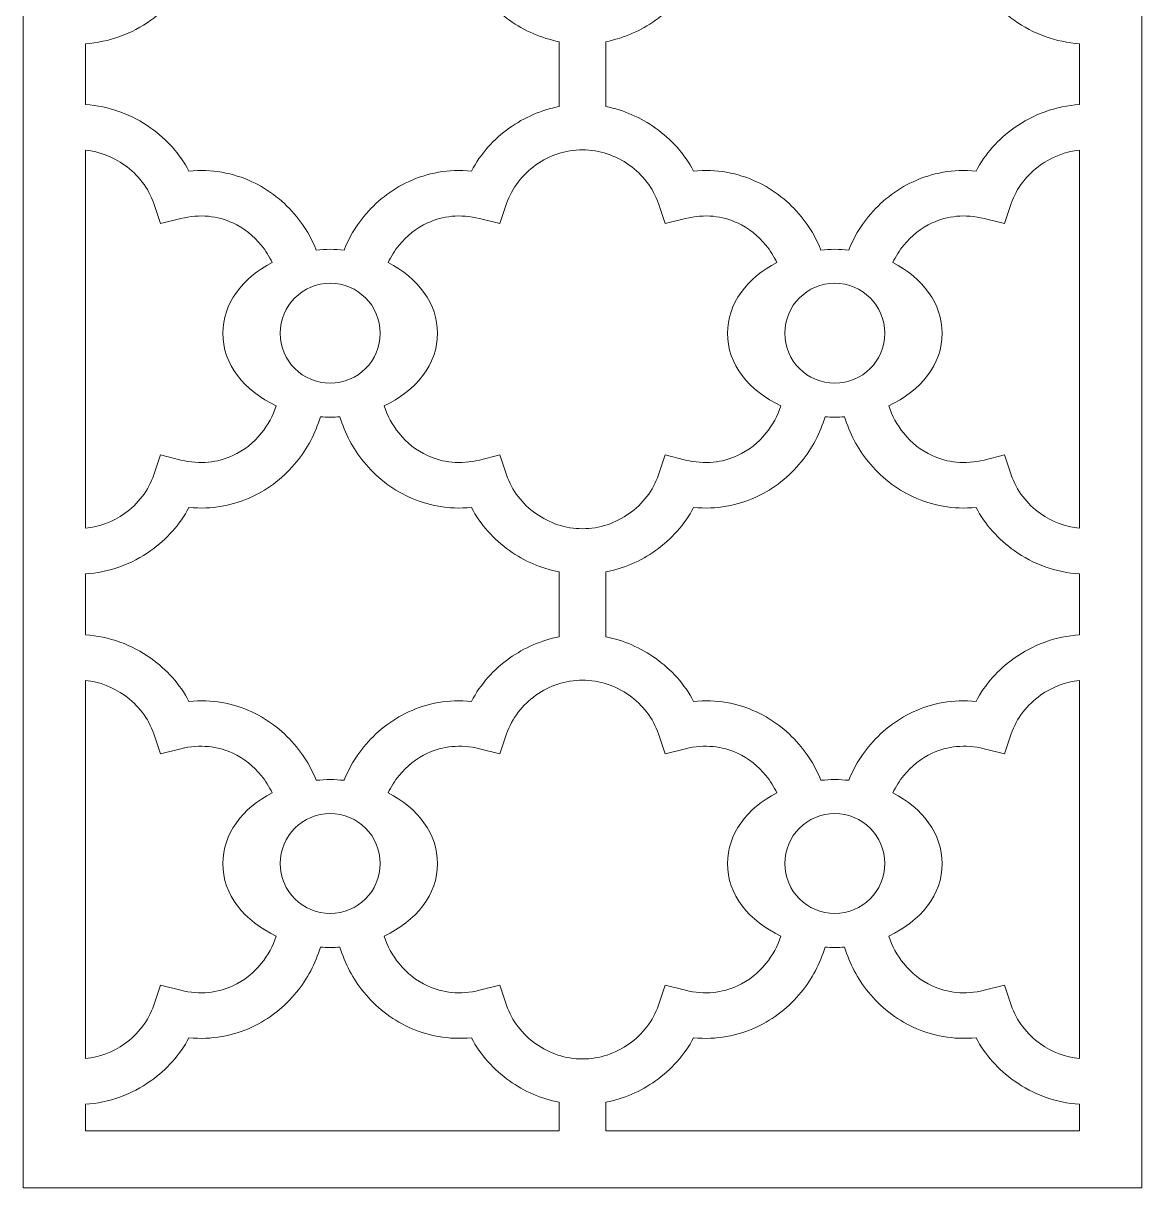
# Model space of a CAD drawing. Header units: centimetres. Extents: x 11.3 to 19, y -8.5 to 8.6.
# Drawn here: x 11.3 to 18.98, y -8.46 to -0.47 of the extents above; entities that cross this region are included whole.
import ezdxf

# ---------------------------------------------------------------- set-up
doc = ezdxf.new("R2010")
doc.units = ezdxf.units.CM
doc.header["$MEASUREMENT"] = 0
doc.layers.add('layer 1', color=7, linetype='Continuous')

msp = doc.modelspace()

# ---------------------------------------------------------------- linework, layer by layer
at = {"layer": 'layer 1', "lineweight": 9}
for points, knots in [([(18.98197, 1.42322), (18.98197, 1.42322), (18.98197, -8.45973), (18.98197, -8.45973), (18.98197, -8.45973), (18.98197, -8.45973), (11.30408, -8.45973), (11.30408, -8.45973), (11.30408, -8.45973), (11.30408, -8.45973), (11.30408, 1.42322), (11.30408, 1.42322), (11.30408, 1.42322), (11.30408, 1.42322), (11.30408, 1.42376), (11.30408, 1.42376), (11.30408, 1.42376), (11.30408, 1.42376), (11.30408, 8.60077), (11.30408, 8.60077), (11.30408, 8.60077), (11.30408, 8.60077), (18.98197, 8.60077), (18.98197, 8.60077), (18.98197, 8.60077), (18.98197, 8.60077), (18.98197, 1.42335), (18.98197, 1.42335), (18.98197, 1.42335), (18.98197, 1.42335), (18.98197, 1.42322), (18.98197, 1.42322)], [0, 0, 0, 0, 0.1111111, 0.1111111, 0.1111111, 0.1111111, 0.2222222, 0.2222222, 0.2222222, 0.2222222, 0.3333333, 0.3333333, 0.3333333, 0.3333333, 0.4444444, 0.4444444, 0.4444444, 0.4444444, 0.5555556, 0.5555556, 0.5555556, 0.5555556, 0.6666667, 0.6666667, 0.6666667, 0.6666667, 0.7777778, 0.7777778, 0.7777778, 0.7777778, 1, 1, 1, 1]), ([(11.73064, -1.02528), (11.73064, -1.02528), (11.73064, -0.6075), (11.73064, -0.6075), (11.73064, -0.6075), (11.89332, -0.59769), (12.04928, -0.53967), (12.1799, -0.44666), (12.1799, -0.44666), (12.28776, -0.36985), (12.37851, -0.26874), (12.44162, -0.15083), (12.44162, -0.15083), (12.59785, -0.16605), (12.74442, -0.13783), (12.87341, -0.07804), (12.87341, -0.07804), (12.99357, -0.02235), (13.09791, 0.06078), (13.18004, 0.16169), (13.18004, 0.16169), (13.25426, 0.25287), (13.3104, 0.35847), (13.34374, 0.47127), (13.34374, 0.47127), (13.36585, 0.4697), (13.38822, 0.46885), (13.41084, 0.46885), (13.41084, 0.46885), (13.43345, 0.46885), (13.45581, 0.4697), (13.47791, 0.47127), (13.47791, 0.47127), (13.51125, 0.35847), (13.5674, 0.25287), (13.64162, 0.16169), (13.64162, 0.16169), (13.72375, 0.06078), (13.82808, -0.02235), (13.94824, -0.07804), (13.94824, -0.07804), (14.07723, -0.13782), (14.22381, -0.16604), (14.38003, -0.15082), (14.38003, -0.15082), (14.44315, -0.26874), (14.53388, -0.36985), (14.64176, -0.44666), (14.64176, -0.44666), (14.74316, -0.51887), (14.85985, -0.56999), (14.98308, -0.59384), (14.98308, -0.59384), (14.98308, -0.59384), (14.98308, -1.03884), (14.98308, -1.03884), (14.98308, -1.03884), (14.85999, -1.0627), (14.7434, -1.11377), (14.64204, -1.1859), (14.64204, -1.1859), (14.5341, -1.26271), (14.44328, -1.36385), (14.38009, -1.48183), (14.38009, -1.48183), (14.22383, -1.4666), (14.07725, -1.49481), (13.94824, -1.5546), (13.94824, -1.5546), (13.82808, -1.61029), (13.72375, -1.69342), (13.64162, -1.79433), (13.64162, -1.79433), (13.58529, -1.86355), (13.53936, -1.94106), (13.50591, -2.02372), (13.50591, -2.02372), (13.47477, -2.02056), (13.44305, -2.01891), (13.41084, -2.01891), (13.41084, -2.01891), (13.37861, -2.01891), (13.34688, -2.02056), (13.31573, -2.02372), (13.31573, -2.02372), (13.28229, -1.94106), (13.23637, -1.86355), (13.18004, -1.79433), (13.18004, -1.79433), (13.0979, -1.69342), (12.99357, -1.61029), (12.87341, -1.5546), (12.87341, -1.5546), (12.74442, -1.49482), (12.59784, -1.4666), (12.44161, -1.48182), (12.44161, -1.48182), (12.3785, -1.36387), (12.28792, -1.26301), (12.18021, -1.18636), (12.18021, -1.18636), (12.04964, -1.09345), (11.89363, -1.03553), (11.73064, -1.02528)], [0, 0, 0, 0, 0.037037, 0.037037, 0.037037, 0.037037, 0.0740741, 0.0740741, 0.0740741, 0.0740741, 0.1111111, 0.1111111, 0.1111111, 0.1111111, 0.1481481, 0.1481481, 0.1481481, 0.1481481, 0.1851852, 0.1851852, 0.1851852, 0.1851852, 0.2222222, 0.2222222, 0.2222222, 0.2222222, 0.2592593, 0.2592593, 0.2592593, 0.2592593, 0.2962963, 0.2962963, 0.2962963, 0.2962963, 0.3333333, 0.3333333, 0.3333333, 0.3333333, 0.3703704, 0.3703704, 0.3703704, 0.3703704, 0.4074074, 0.4074074, 0.4074074, 0.4074074, 0.4444444, 0.4444444, 0.4444444, 0.4444444, 0.4814815, 0.4814815, 0.4814815, 0.4814815, 0.5185185, 0.5185185, 0.5185185, 0.5185185, 0.5555556, 0.5555556, 0.5555556, 0.5555556, 0.5925926, 0.5925926, 0.5925926, 0.5925926, 0.6296296, 0.6296296, 0.6296296, 0.6296296, 0.6666667, 0.6666667, 0.6666667, 0.6666667, 0.7037037, 0.7037037, 0.7037037, 0.7037037, 0.7407407, 0.7407407, 0.7407407, 0.7407407, 0.7777778, 0.7777778, 0.7777778, 0.7777778, 0.8148148, 0.8148148, 0.8148148, 0.8148148, 0.8518519, 0.8518519, 0.8518519, 0.8518519, 0.8888889, 0.8888889, 0.8888889, 0.8888889, 0.9259259, 0.9259259, 0.9259259, 0.9259259, 1, 1, 1, 1]), ([(18.55542, -0.60751), (18.55542, -0.60751), (18.55542, -1.02514), (18.55542, -1.02514), (18.55542, -1.02514), (18.39292, -1.03497), (18.23706, -1.09296), (18.10645, -1.1859), (18.10645, -1.1859), (17.99851, -1.26271), (17.90769, -1.36385), (17.8445, -1.48183), (17.8445, -1.48183), (17.68825, -1.4666), (17.54165, -1.49481), (17.41265, -1.5546), (17.41265, -1.5546), (17.29249, -1.61029), (17.18816, -1.69342), (17.10603, -1.79433), (17.10603, -1.79433), (17.04969, -1.86354), (17.00376, -1.94105), (16.97033, -2.02371), (16.97033, -2.02371), (16.93919, -2.02056), (16.90745, -2.01891), (16.87525, -2.01891), (16.87525, -2.01891), (16.84304, -2.01891), (16.8113, -2.02056), (16.78015, -2.02372), (16.78015, -2.02372), (16.74671, -1.94106), (16.70079, -1.86355), (16.64445, -1.79433), (16.64445, -1.79433), (16.56232, -1.69342), (16.45799, -1.61029), (16.33783, -1.5546), (16.33783, -1.5546), (16.20884, -1.49482), (16.06227, -1.4666), (15.90603, -1.48182), (15.90603, -1.48182), (15.84292, -1.36387), (15.75233, -1.26301), (15.64462, -1.18636), (15.64462, -1.18636), (15.54321, -1.1142), (15.42645, -1.06315), (15.30299, -1.03914), (15.30299, -1.03914), (15.30299, -1.03914), (15.30299, -0.59384), (15.30299, -0.59384), (15.30299, -0.59384), (15.42624, -0.56999), (15.54291, -0.51887), (15.64431, -0.44666), (15.64431, -0.44666), (15.75219, -0.36985), (15.84292, -0.26874), (15.90604, -0.15083), (15.90604, -0.15083), (16.06227, -0.16605), (16.20885, -0.13783), (16.33783, -0.07804), (16.33783, -0.07804), (16.45799, -0.02235), (16.56232, 0.06078), (16.64445, 0.16169), (16.64445, 0.16169), (16.71868, 0.25287), (16.77481, 0.35847), (16.80815, 0.47127), (16.80815, 0.47127), (16.83026, 0.4697), (16.85263, 0.46885), (16.87525, 0.46885), (16.87525, 0.46885), (16.89785, 0.46885), (16.92021, 0.4697), (16.94232, 0.47127), (16.94232, 0.47127), (16.97566, 0.35847), (17.03181, 0.25287), (17.10604, 0.16169), (17.10604, 0.16169), (17.18816, 0.06078), (17.29249, -0.02235), (17.41265, -0.07804), (17.41265, -0.07804), (17.54165, -0.13782), (17.68822, -0.16604), (17.84445, -0.15082), (17.84445, -0.15082), (17.90757, -0.26874), (17.99829, -0.36985), (18.10617, -0.44666), (18.10617, -0.44666), (18.23679, -0.53967), (18.39276, -0.59769), (18.55542, -0.60751)], [0, 0, 0, 0, 0.037037, 0.037037, 0.037037, 0.037037, 0.0740741, 0.0740741, 0.0740741, 0.0740741, 0.1111111, 0.1111111, 0.1111111, 0.1111111, 0.1481481, 0.1481481, 0.1481481, 0.1481481, 0.1851852, 0.1851852, 0.1851852, 0.1851852, 0.2222222, 0.2222222, 0.2222222, 0.2222222, 0.2592593, 0.2592593, 0.2592593, 0.2592593, 0.2962963, 0.2962963, 0.2962963, 0.2962963, 0.3333333, 0.3333333, 0.3333333, 0.3333333, 0.3703704, 0.3703704, 0.3703704, 0.3703704, 0.4074074, 0.4074074, 0.4074074, 0.4074074, 0.4444444, 0.4444444, 0.4444444, 0.4444444, 0.4814815, 0.4814815, 0.4814815, 0.4814815, 0.5185185, 0.5185185, 0.5185185, 0.5185185, 0.5555556, 0.5555556, 0.5555556, 0.5555556, 0.5925926, 0.5925926, 0.5925926, 0.5925926, 0.6296296, 0.6296296, 0.6296296, 0.6296296, 0.6666667, 0.6666667, 0.6666667, 0.6666667, 0.7037037, 0.7037037, 0.7037037, 0.7037037, 0.7407407, 0.7407407, 0.7407407, 0.7407407, 0.7777778, 0.7777778, 0.7777778, 0.7777778, 0.8148148, 0.8148148, 0.8148148, 0.8148148, 0.8518519, 0.8518519, 0.8518519, 0.8518519, 0.8888889, 0.8888889, 0.8888889, 0.8888889, 0.9259259, 0.9259259, 0.9259259, 0.9259259, 1, 1, 1, 1]), ([(11.73064, -3.9339), (11.73064, -3.9339), (11.73064, -1.33867), (11.73064, -1.33867), (11.73064, -1.33867), (11.82796, -1.34826), (11.92078, -1.38436), (11.99931, -1.44023), (11.99931, -1.44023), (12.0914, -1.50576), (12.16352, -1.59781), (12.19984, -1.70546), (12.19984, -1.70546), (12.19984, -1.70546), (12.24599, -1.84221), (12.24599, -1.84221), (12.24599, -1.84221), (12.24599, -1.84221), (12.38565, -1.80737), (12.38565, -1.80737), (12.38565, -1.80737), (12.51702, -1.77459), (12.63935, -1.78991), (12.74262, -1.83777), (12.74262, -1.83777), (12.81892, -1.87312), (12.88541, -1.92621), (12.938, -1.99083), (12.938, -1.99083), (12.96771, -2.02733), (12.99297, -2.06755), (13.01306, -2.1104), (13.01306, -2.1104), (12.8092, -2.21306), (12.67372, -2.39205), (12.67372, -2.59494), (12.67372, -2.59494), (12.67372, -2.80671), (12.82137, -2.99243), (13.0403, -3.0925), (13.0403, -3.0925), (13.01828, -3.16158), (12.98331, -3.22593), (12.938, -3.28159), (12.938, -3.28159), (12.88541, -3.34621), (12.81892, -3.3993), (12.74262, -3.43466), (12.74262, -3.43466), (12.63935, -3.48252), (12.51702, -3.49784), (12.38565, -3.46505), (12.38565, -3.46505), (12.38565, -3.46505), (12.24594, -3.4302), (12.24594, -3.4302), (12.24594, -3.4302), (12.24594, -3.4302), (12.19984, -3.56697), (12.19984, -3.56697), (12.19984, -3.56697), (12.1636, -3.6745), (12.0913, -3.76684), (11.99899, -3.83257), (11.99899, -3.83257), (11.92052, -3.88846), (11.82777, -3.92455), (11.73064, -3.9339)], [0, 0, 0, 0, 0.0555556, 0.0555556, 0.0555556, 0.0555556, 0.1111111, 0.1111111, 0.1111111, 0.1111111, 0.1666667, 0.1666667, 0.1666667, 0.1666667, 0.2222222, 0.2222222, 0.2222222, 0.2222222, 0.2777778, 0.2777778, 0.2777778, 0.2777778, 0.3333333, 0.3333333, 0.3333333, 0.3333333, 0.3888889, 0.3888889, 0.3888889, 0.3888889, 0.4444444, 0.4444444, 0.4444444, 0.4444444, 0.5, 0.5, 0.5, 0.5, 0.5555556, 0.5555556, 0.5555556, 0.5555556, 0.6111111, 0.6111111, 0.6111111, 0.6111111, 0.6666667, 0.6666667, 0.6666667, 0.6666667, 0.7222222, 0.7222222, 0.7222222, 0.7222222, 0.7777778, 0.7777778, 0.7777778, 0.7777778, 0.8333333, 0.8333333, 0.8333333, 0.8333333, 0.8888889, 0.8888889, 0.8888889, 0.8888889, 1, 1, 1, 1]), ([(16.50472, -3.0925), (16.28578, -2.99243), (16.13813, -2.80671), (16.13813, -2.59494), (16.13813, -2.59494), (16.13813, -2.39205), (16.27361, -2.21306), (16.47747, -2.1104), (16.47747, -2.1104), (16.45739, -2.06755), (16.43213, -2.02733), (16.40243, -1.99083), (16.40243, -1.99083), (16.34983, -1.92621), (16.28334, -1.87312), (16.20704, -1.83777), (16.20704, -1.83777), (16.10378, -1.78991), (15.98144, -1.77459), (15.85005, -1.80737), (15.85005, -1.80737), (15.85005, -1.80737), (15.71041, -1.84221), (15.71041, -1.84221), (15.71041, -1.84221), (15.71041, -1.84221), (15.66426, -1.70546), (15.66426, -1.70546), (15.66426, -1.70546), (15.62794, -1.59781), (15.55581, -1.50576), (15.46372, -1.44023), (15.46372, -1.44023), (15.37131, -1.37448), (15.25909, -1.3361), (15.14303, -1.3361), (15.14303, -1.3361), (15.02733, -1.33571), (14.91527, -1.37408), (14.82295, -1.43977), (14.82295, -1.43977), (14.73052, -1.50554), (14.6581, -1.59792), (14.62182, -1.70546), (14.62182, -1.70546), (14.62182, -1.70546), (14.57566, -1.84221), (14.57566, -1.84221), (14.57566, -1.84221), (14.57566, -1.84221), (14.43601, -1.80737), (14.43601, -1.80737), (14.43601, -1.80737), (14.30464, -1.77459), (14.18229, -1.7899), (14.07903, -1.83777), (14.07903, -1.83777), (14.00274, -1.87312), (13.93625, -1.92621), (13.88365, -1.99083), (13.88365, -1.99083), (13.85394, -2.02733), (13.82868, -2.06755), (13.8086, -2.11039), (13.8086, -2.11039), (14.01245, -2.21305), (14.14795, -2.39204), (14.14795, -2.59494), (14.14795, -2.59494), (14.14795, -2.80671), (14.00029, -2.99245), (13.78136, -3.0925), (13.78136, -3.0925), (13.80338, -3.16158), (13.83835, -3.22593), (13.88365, -3.28159), (13.88365, -3.28159), (13.93625, -3.34621), (14.00274, -3.3993), (14.07903, -3.43466), (14.07903, -3.43466), (14.18229, -3.48252), (14.30464, -3.49784), (14.43601, -3.46505), (14.43601, -3.46505), (14.43601, -3.46505), (14.57572, -3.4302), (14.57572, -3.4302), (14.57572, -3.4302), (14.57572, -3.4302), (14.62182, -3.56697), (14.62182, -3.56697), (14.62182, -3.56697), (14.65806, -3.6745), (14.73036, -3.76684), (14.82266, -3.83257), (14.82266, -3.83257), (14.91492, -3.89827), (15.02692, -3.93666), (15.14256, -3.93632), (15.14256, -3.93632), (15.14256, -3.93632), (15.14352, -3.93632), (15.14352, -3.93632), (15.14352, -3.93632), (15.25915, -3.93666), (15.37115, -3.89827), (15.46341, -3.83257), (15.46341, -3.83257), (15.55572, -3.76684), (15.62802, -3.6745), (15.66426, -3.56697), (15.66426, -3.56697), (15.66426, -3.56697), (15.71036, -3.4302), (15.71036, -3.4302), (15.71036, -3.4302), (15.71036, -3.4302), (15.85005, -3.46505), (15.85005, -3.46505), (15.85005, -3.46505), (15.98144, -3.49784), (16.10378, -3.48252), (16.20704, -3.43466), (16.20704, -3.43466), (16.28334, -3.3993), (16.34983, -3.34621), (16.40243, -3.28159), (16.40243, -3.28159), (16.44773, -3.22593), (16.48269, -3.16158), (16.50472, -3.0925)], [0, 0, 0, 0, 0.0294118, 0.0294118, 0.0294118, 0.0294118, 0.0588235, 0.0588235, 0.0588235, 0.0588235, 0.0882353, 0.0882353, 0.0882353, 0.0882353, 0.1176471, 0.1176471, 0.1176471, 0.1176471, 0.1470588, 0.1470588, 0.1470588, 0.1470588, 0.1764706, 0.1764706, 0.1764706, 0.1764706, 0.2058824, 0.2058824, 0.2058824, 0.2058824, 0.2352941, 0.2352941, 0.2352941, 0.2352941, 0.2647059, 0.2647059, 0.2647059, 0.2647059, 0.2941176, 0.2941176, 0.2941176, 0.2941176, 0.3235294, 0.3235294, 0.3235294, 0.3235294, 0.3529412, 0.3529412, 0.3529412, 0.3529412, 0.3823529, 0.3823529, 0.3823529, 0.3823529, 0.4117647, 0.4117647, 0.4117647, 0.4117647, 0.4411765, 0.4411765, 0.4411765, 0.4411765, 0.4705882, 0.4705882, 0.4705882, 0.4705882, 0.5, 0.5, 0.5, 0.5, 0.5294118, 0.5294118, 0.5294118, 0.5294118, 0.5588235, 0.5588235, 0.5588235, 0.5588235, 0.5882353, 0.5882353, 0.5882353, 0.5882353, 0.6176471, 0.6176471, 0.6176471, 0.6176471, 0.6470588, 0.6470588, 0.6470588, 0.6470588, 0.6764706, 0.6764706, 0.6764706, 0.6764706, 0.7058824, 0.7058824, 0.7058824, 0.7058824, 0.7352941, 0.7352941, 0.7352941, 0.7352941, 0.7647059, 0.7647059, 0.7647059, 0.7647059, 0.7941176, 0.7941176, 0.7941176, 0.7941176, 0.8235294, 0.8235294, 0.8235294, 0.8235294, 0.8529412, 0.8529412, 0.8529412, 0.8529412, 0.8823529, 0.8823529, 0.8823529, 0.8823529, 0.9117647, 0.9117647, 0.9117647, 0.9117647, 0.9411765, 0.9411765, 0.9411765, 0.9411765, 1, 1, 1, 1]), ([(18.55542, -1.33853), (18.55542, -1.33853), (18.55542, -3.9339), (18.55542, -3.9339), (18.55542, -3.9339), (18.4583, -3.92456), (18.36555, -3.88846), (18.28707, -3.83257), (18.28707, -3.83257), (18.19477, -3.76684), (18.12246, -3.6745), (18.08622, -3.56697), (18.08622, -3.56697), (18.08622, -3.56697), (18.04013, -3.4302), (18.04013, -3.4302), (18.04013, -3.4302), (18.04013, -3.4302), (17.90043, -3.46505), (17.90043, -3.46505), (17.90043, -3.46505), (17.76905, -3.49784), (17.64671, -3.48252), (17.54344, -3.43466), (17.54344, -3.43466), (17.46714, -3.3993), (17.40065, -3.34621), (17.34806, -3.28159), (17.34806, -3.28159), (17.30275, -3.22593), (17.26779, -3.16158), (17.24576, -3.0925), (17.24576, -3.0925), (17.46471, -2.99245), (17.61236, -2.80672), (17.61236, -2.59494), (17.61236, -2.59494), (17.61236, -2.39204), (17.47687, -2.21305), (17.27301, -2.11039), (17.27301, -2.11039), (17.29308, -2.06755), (17.31835, -2.02733), (17.34806, -1.99083), (17.34806, -1.99083), (17.40065, -1.92621), (17.46714, -1.87312), (17.54344, -1.83777), (17.54344, -1.83777), (17.64671, -1.7899), (17.76904, -1.77459), (17.90043, -1.80737), (17.90043, -1.80737), (17.90043, -1.80737), (18.04007, -1.84221), (18.04007, -1.84221), (18.04007, -1.84221), (18.04007, -1.84221), (18.08622, -1.70546), (18.08622, -1.70546), (18.08622, -1.70546), (18.12251, -1.59792), (18.19493, -1.50554), (18.28736, -1.43977), (18.28736, -1.43977), (18.36576, -1.38399), (18.4584, -1.3479), (18.55542, -1.33853)], [0, 0, 0, 0, 0.0555556, 0.0555556, 0.0555556, 0.0555556, 0.1111111, 0.1111111, 0.1111111, 0.1111111, 0.1666667, 0.1666667, 0.1666667, 0.1666667, 0.2222222, 0.2222222, 0.2222222, 0.2222222, 0.2777778, 0.2777778, 0.2777778, 0.2777778, 0.3333333, 0.3333333, 0.3333333, 0.3333333, 0.3888889, 0.3888889, 0.3888889, 0.3888889, 0.4444444, 0.4444444, 0.4444444, 0.4444444, 0.5, 0.5, 0.5, 0.5, 0.5555556, 0.5555556, 0.5555556, 0.5555556, 0.6111111, 0.6111111, 0.6111111, 0.6111111, 0.6666667, 0.6666667, 0.6666667, 0.6666667, 0.7222222, 0.7222222, 0.7222222, 0.7222222, 0.7777778, 0.7777778, 0.7777778, 0.7777778, 0.8333333, 0.8333333, 0.8333333, 0.8333333, 0.8888889, 0.8888889, 0.8888889, 0.8888889, 1, 1, 1, 1]), ([(13.41084, -2.2517), (13.60013, -2.2517), (13.75458, -2.40592), (13.75458, -2.59494), (13.75458, -2.59494), (13.75458, -2.78394), (13.60013, -2.93816), (13.41084, -2.93816), (13.41084, -2.93816), (13.22153, -2.93816), (13.06709, -2.78394), (13.06709, -2.59494), (13.06709, -2.59494), (13.06709, -2.40592), (13.22153, -2.2517), (13.41084, -2.2517)], [0, 0, 0, 0, 0.2, 0.2, 0.2, 0.2, 0.4, 0.4, 0.4, 0.4, 0.6, 0.6, 0.6, 0.6, 1, 1, 1, 1]), ([(16.87525, -2.2517), (17.06455, -2.2517), (17.219, -2.40592), (17.219, -2.59494), (17.219, -2.59494), (17.219, -2.78394), (17.06455, -2.93816), (16.87525, -2.93816), (16.87525, -2.93816), (16.68594, -2.93816), (16.53149, -2.78394), (16.53149, -2.59494), (16.53149, -2.59494), (16.53149, -2.40592), (16.68594, -2.2517), (16.87525, -2.2517)], [0, 0, 0, 0, 0.2, 0.2, 0.2, 0.2, 0.4, 0.4, 0.4, 0.4, 0.6, 0.6, 0.6, 0.6, 1, 1, 1, 1]), ([(11.73064, -4.66507), (11.73064, -4.66507), (11.73064, -4.24729), (11.73064, -4.24729), (11.73064, -4.24729), (11.89332, -4.23747), (12.04928, -4.17947), (12.1799, -4.08644), (12.1799, -4.08644), (12.28776, -4.00963), (12.37851, -3.90853), (12.44162, -3.79061), (12.44162, -3.79061), (12.59785, -3.80582), (12.74442, -3.7776), (12.87341, -3.71782), (12.87341, -3.71782), (12.99357, -3.66213), (13.09791, -3.579), (13.18004, -3.4781), (13.18004, -3.4781), (13.25426, -3.38691), (13.3104, -3.2813), (13.34374, -3.1685), (13.34374, -3.1685), (13.36585, -3.17009), (13.38822, -3.17094), (13.41084, -3.17094), (13.41084, -3.17094), (13.43345, -3.17094), (13.45581, -3.17009), (13.47791, -3.16851), (13.47791, -3.16851), (13.51125, -3.28131), (13.5674, -3.38691), (13.64162, -3.4781), (13.64162, -3.4781), (13.72375, -3.579), (13.82808, -3.66213), (13.94824, -3.71782), (13.94824, -3.71782), (14.07723, -3.7776), (14.22381, -3.80581), (14.38003, -3.7906), (14.38003, -3.7906), (14.44315, -3.90853), (14.53388, -4.00963), (14.64176, -4.08644), (14.64176, -4.08644), (14.74316, -4.15866), (14.85985, -4.20978), (14.98308, -4.23363), (14.98308, -4.23363), (14.98308, -4.23363), (14.98308, -4.67863), (14.98308, -4.67863), (14.98308, -4.67863), (14.85999, -4.70248), (14.7434, -4.75355), (14.64204, -4.82568), (14.64204, -4.82568), (14.5341, -4.90249), (14.44328, -5.00362), (14.38009, -5.12161), (14.38009, -5.12161), (14.22383, -5.10638), (14.07725, -5.13458), (13.94824, -5.19439), (13.94824, -5.19439), (13.82808, -5.25007), (13.72375, -5.3332), (13.64162, -5.43411), (13.64162, -5.43411), (13.58529, -5.50332), (13.53936, -5.58083), (13.50591, -5.6635), (13.50591, -5.6635), (13.47477, -5.66033), (13.44305, -5.6587), (13.41084, -5.6587), (13.41084, -5.6587), (13.37861, -5.6587), (13.34688, -5.66034), (13.31573, -5.6635), (13.31573, -5.6635), (13.28229, -5.58083), (13.23637, -5.50332), (13.18004, -5.43411), (13.18004, -5.43411), (13.0979, -5.3332), (12.99357, -5.25007), (12.87341, -5.19439), (12.87341, -5.19439), (12.74442, -5.13459), (12.59784, -5.10639), (12.44161, -5.12161), (12.44161, -5.12161), (12.3785, -5.00366), (12.28792, -4.90279), (12.18021, -4.82615), (12.18021, -4.82615), (12.04964, -4.73323), (11.89363, -4.67532), (11.73064, -4.66507)], [0, 0, 0, 0, 0.037037, 0.037037, 0.037037, 0.037037, 0.0740741, 0.0740741, 0.0740741, 0.0740741, 0.1111111, 0.1111111, 0.1111111, 0.1111111, 0.1481481, 0.1481481, 0.1481481, 0.1481481, 0.1851852, 0.1851852, 0.1851852, 0.1851852, 0.2222222, 0.2222222, 0.2222222, 0.2222222, 0.2592593, 0.2592593, 0.2592593, 0.2592593, 0.2962963, 0.2962963, 0.2962963, 0.2962963, 0.3333333, 0.3333333, 0.3333333, 0.3333333, 0.3703704, 0.3703704, 0.3703704, 0.3703704, 0.4074074, 0.4074074, 0.4074074, 0.4074074, 0.4444444, 0.4444444, 0.4444444, 0.4444444, 0.4814815, 0.4814815, 0.4814815, 0.4814815, 0.5185185, 0.5185185, 0.5185185, 0.5185185, 0.5555556, 0.5555556, 0.5555556, 0.5555556, 0.5925926, 0.5925926, 0.5925926, 0.5925926, 0.6296296, 0.6296296, 0.6296296, 0.6296296, 0.6666667, 0.6666667, 0.6666667, 0.6666667, 0.7037037, 0.7037037, 0.7037037, 0.7037037, 0.7407407, 0.7407407, 0.7407407, 0.7407407, 0.7777778, 0.7777778, 0.7777778, 0.7777778, 0.8148148, 0.8148148, 0.8148148, 0.8148148, 0.8518519, 0.8518519, 0.8518519, 0.8518519, 0.8888889, 0.8888889, 0.8888889, 0.8888889, 0.9259259, 0.9259259, 0.9259259, 0.9259259, 1, 1, 1, 1]), ([(18.55542, -4.24729), (18.55542, -4.24729), (18.55542, -4.66492), (18.55542, -4.66492), (18.55542, -4.66492), (18.39292, -4.67475), (18.23706, -4.73274), (18.10645, -4.82568), (18.10645, -4.82568), (17.99851, -4.90249), (17.90769, -5.00362), (17.8445, -5.12161), (17.8445, -5.12161), (17.68825, -5.10638), (17.54165, -5.13458), (17.41265, -5.19439), (17.41265, -5.19439), (17.29249, -5.25007), (17.18816, -5.3332), (17.10603, -5.43411), (17.10603, -5.43411), (17.04969, -5.50332), (17.00376, -5.58082), (16.97033, -5.6635), (16.97033, -5.6635), (16.93919, -5.66033), (16.90745, -5.6587), (16.87525, -5.6587), (16.87525, -5.6587), (16.84304, -5.6587), (16.8113, -5.66034), (16.78015, -5.6635), (16.78015, -5.6635), (16.74671, -5.58083), (16.70079, -5.50332), (16.64445, -5.43411), (16.64445, -5.43411), (16.56232, -5.3332), (16.45799, -5.25007), (16.33783, -5.19439), (16.33783, -5.19439), (16.20884, -5.13459), (16.06227, -5.10639), (15.90603, -5.12161), (15.90603, -5.12161), (15.84292, -5.00366), (15.75233, -4.90279), (15.64462, -4.82615), (15.64462, -4.82615), (15.54321, -4.75398), (15.42645, -4.70293), (15.30299, -4.67892), (15.30299, -4.67892), (15.30299, -4.67892), (15.30299, -4.23363), (15.30299, -4.23363), (15.30299, -4.23363), (15.42624, -4.20979), (15.54291, -4.15866), (15.64431, -4.08644), (15.64431, -4.08644), (15.75219, -4.00963), (15.84292, -3.90853), (15.90604, -3.79061), (15.90604, -3.79061), (16.06227, -3.80582), (16.20885, -3.7776), (16.33783, -3.71782), (16.33783, -3.71782), (16.45799, -3.66213), (16.56232, -3.579), (16.64445, -3.4781), (16.64445, -3.4781), (16.71868, -3.38691), (16.77481, -3.2813), (16.80815, -3.1685), (16.80815, -3.1685), (16.83026, -3.17009), (16.85263, -3.17094), (16.87525, -3.17094), (16.87525, -3.17094), (16.89785, -3.17094), (16.92021, -3.17009), (16.94232, -3.16851), (16.94232, -3.16851), (16.97566, -3.28131), (17.03181, -3.38691), (17.10604, -3.4781), (17.10604, -3.4781), (17.18816, -3.579), (17.29249, -3.66213), (17.41265, -3.71782), (17.41265, -3.71782), (17.54165, -3.7776), (17.68822, -3.80581), (17.84445, -3.7906), (17.84445, -3.7906), (17.90757, -3.90853), (17.99829, -4.00963), (18.10617, -4.08644), (18.10617, -4.08644), (18.23679, -4.17947), (18.39276, -4.23748), (18.55542, -4.24729)], [0, 0, 0, 0, 0.037037, 0.037037, 0.037037, 0.037037, 0.0740741, 0.0740741, 0.0740741, 0.0740741, 0.1111111, 0.1111111, 0.1111111, 0.1111111, 0.1481481, 0.1481481, 0.1481481, 0.1481481, 0.1851852, 0.1851852, 0.1851852, 0.1851852, 0.2222222, 0.2222222, 0.2222222, 0.2222222, 0.2592593, 0.2592593, 0.2592593, 0.2592593, 0.2962963, 0.2962963, 0.2962963, 0.2962963, 0.3333333, 0.3333333, 0.3333333, 0.3333333, 0.3703704, 0.3703704, 0.3703704, 0.3703704, 0.4074074, 0.4074074, 0.4074074, 0.4074074, 0.4444444, 0.4444444, 0.4444444, 0.4444444, 0.4814815, 0.4814815, 0.4814815, 0.4814815, 0.5185185, 0.5185185, 0.5185185, 0.5185185, 0.5555556, 0.5555556, 0.5555556, 0.5555556, 0.5925926, 0.5925926, 0.5925926, 0.5925926, 0.6296296, 0.6296296, 0.6296296, 0.6296296, 0.6666667, 0.6666667, 0.6666667, 0.6666667, 0.7037037, 0.7037037, 0.7037037, 0.7037037, 0.7407407, 0.7407407, 0.7407407, 0.7407407, 0.7777778, 0.7777778, 0.7777778, 0.7777778, 0.8148148, 0.8148148, 0.8148148, 0.8148148, 0.8518519, 0.8518519, 0.8518519, 0.8518519, 0.8888889, 0.8888889, 0.8888889, 0.8888889, 0.9259259, 0.9259259, 0.9259259, 0.9259259, 1, 1, 1, 1]), ([(11.73064, -7.57368), (11.73064, -7.57368), (11.73064, -4.97844), (11.73064, -4.97844), (11.73064, -4.97844), (11.82796, -4.98804), (11.92078, -5.02414), (11.99931, -5.08002), (11.99931, -5.08002), (12.0914, -5.14555), (12.16352, -5.23758), (12.19984, -5.34524), (12.19984, -5.34524), (12.19984, -5.34524), (12.24599, -5.482), (12.24599, -5.482), (12.24599, -5.482), (12.24599, -5.482), (12.38565, -5.44715), (12.38565, -5.44715), (12.38565, -5.44715), (12.51702, -5.41438), (12.63935, -5.42969), (12.74262, -5.47754), (12.74262, -5.47754), (12.81892, -5.5129), (12.88541, -5.566), (12.938, -5.63061), (12.938, -5.63061), (12.96771, -5.6671), (12.99297, -5.70733), (13.01306, -5.75018), (13.01306, -5.75018), (12.8092, -5.85285), (12.67372, -6.03183), (12.67372, -6.23472), (12.67372, -6.23472), (12.67372, -6.4465), (12.82137, -6.6322), (13.0403, -6.73228), (13.0403, -6.73228), (13.01828, -6.80137), (12.98331, -6.86571), (12.938, -6.92137), (12.938, -6.92137), (12.88541, -6.98599), (12.81892, -7.03907), (12.74262, -7.07443), (12.74262, -7.07443), (12.63935, -7.1223), (12.51702, -7.13762), (12.38565, -7.10484), (12.38565, -7.10484), (12.38565, -7.10484), (12.24594, -7.06998), (12.24594, -7.06998), (12.24594, -7.06998), (12.24594, -7.06998), (12.19984, -7.20675), (12.19984, -7.20675), (12.19984, -7.20675), (12.1636, -7.31428), (12.0913, -7.40662), (11.99899, -7.47236), (11.99899, -7.47236), (11.92052, -7.52823), (11.82777, -7.56434), (11.73064, -7.57368)], [0, 0, 0, 0, 0.0555556, 0.0555556, 0.0555556, 0.0555556, 0.1111111, 0.1111111, 0.1111111, 0.1111111, 0.1666667, 0.1666667, 0.1666667, 0.1666667, 0.2222222, 0.2222222, 0.2222222, 0.2222222, 0.2777778, 0.2777778, 0.2777778, 0.2777778, 0.3333333, 0.3333333, 0.3333333, 0.3333333, 0.3888889, 0.3888889, 0.3888889, 0.3888889, 0.4444444, 0.4444444, 0.4444444, 0.4444444, 0.5, 0.5, 0.5, 0.5, 0.5555556, 0.5555556, 0.5555556, 0.5555556, 0.6111111, 0.6111111, 0.6111111, 0.6111111, 0.6666667, 0.6666667, 0.6666667, 0.6666667, 0.7222222, 0.7222222, 0.7222222, 0.7222222, 0.7777778, 0.7777778, 0.7777778, 0.7777778, 0.8333333, 0.8333333, 0.8333333, 0.8333333, 0.8888889, 0.8888889, 0.8888889, 0.8888889, 1, 1, 1, 1]), ([(16.50472, -6.73228), (16.28578, -6.6322), (16.13813, -6.4465), (16.13813, -6.23472), (16.13813, -6.23472), (16.13813, -6.03183), (16.27361, -5.85284), (16.47747, -5.75018), (16.47747, -5.75018), (16.45739, -5.70733), (16.43213, -5.6671), (16.40243, -5.63061), (16.40243, -5.63061), (16.34983, -5.566), (16.28334, -5.5129), (16.20704, -5.47754), (16.20704, -5.47754), (16.10378, -5.42969), (15.98144, -5.41438), (15.85005, -5.44715), (15.85005, -5.44715), (15.85005, -5.44715), (15.71041, -5.482), (15.71041, -5.482), (15.71041, -5.482), (15.71041, -5.482), (15.66426, -5.34524), (15.66426, -5.34524), (15.66426, -5.34524), (15.62794, -5.23758), (15.55581, -5.14555), (15.46372, -5.08002), (15.46372, -5.08002), (15.37131, -5.01425), (15.25909, -4.97589), (15.14303, -4.97589), (15.14303, -4.97589), (15.02733, -4.97549), (14.91527, -5.01385), (14.82295, -5.07955), (14.82295, -5.07955), (14.73052, -5.14532), (14.6581, -5.2377), (14.62182, -5.34524), (14.62182, -5.34524), (14.62182, -5.34524), (14.57566, -5.482), (14.57566, -5.482), (14.57566, -5.482), (14.57566, -5.482), (14.43601, -5.44715), (14.43601, -5.44715), (14.43601, -5.44715), (14.30464, -5.41438), (14.18229, -5.42969), (14.07903, -5.47754), (14.07903, -5.47754), (14.00274, -5.5129), (13.93625, -5.566), (13.88365, -5.63061), (13.88365, -5.63061), (13.85394, -5.6671), (13.82868, -5.70732), (13.8086, -5.75017), (13.8086, -5.75017), (14.01245, -5.85284), (14.14795, -6.03182), (14.14795, -6.23472), (14.14795, -6.23472), (14.14795, -6.4465), (14.00029, -6.63223), (13.78136, -6.73228), (13.78136, -6.73228), (13.80338, -6.80137), (13.83835, -6.86571), (13.88365, -6.92137), (13.88365, -6.92137), (13.93625, -6.98599), (14.00274, -7.03907), (14.07903, -7.07443), (14.07903, -7.07443), (14.18229, -7.1223), (14.30464, -7.13762), (14.43601, -7.10484), (14.43601, -7.10484), (14.43601, -7.10484), (14.57572, -7.06998), (14.57572, -7.06998), (14.57572, -7.06998), (14.57572, -7.06998), (14.62182, -7.20675), (14.62182, -7.20675), (14.62182, -7.20675), (14.65806, -7.31428), (14.73036, -7.40662), (14.82266, -7.47236), (14.82266, -7.47236), (14.91492, -7.53805), (15.02692, -7.57644), (15.14256, -7.5761), (15.14256, -7.5761), (15.14256, -7.5761), (15.14352, -7.5761), (15.14352, -7.5761), (15.14352, -7.5761), (15.25915, -7.57644), (15.37115, -7.53805), (15.46341, -7.47236), (15.46341, -7.47236), (15.55572, -7.40662), (15.62802, -7.31428), (15.66426, -7.20675), (15.66426, -7.20675), (15.66426, -7.20675), (15.71036, -7.06998), (15.71036, -7.06998), (15.71036, -7.06998), (15.71036, -7.06998), (15.85005, -7.10484), (15.85005, -7.10484), (15.85005, -7.10484), (15.98144, -7.13762), (16.10378, -7.1223), (16.20704, -7.07443), (16.20704, -7.07443), (16.28334, -7.03907), (16.34983, -6.98599), (16.40243, -6.92137), (16.40243, -6.92137), (16.44773, -6.86571), (16.48269, -6.80137), (16.50472, -6.73228)], [0, 0, 0, 0, 0.0294118, 0.0294118, 0.0294118, 0.0294118, 0.0588235, 0.0588235, 0.0588235, 0.0588235, 0.0882353, 0.0882353, 0.0882353, 0.0882353, 0.1176471, 0.1176471, 0.1176471, 0.1176471, 0.1470588, 0.1470588, 0.1470588, 0.1470588, 0.1764706, 0.1764706, 0.1764706, 0.1764706, 0.2058824, 0.2058824, 0.2058824, 0.2058824, 0.2352941, 0.2352941, 0.2352941, 0.2352941, 0.2647059, 0.2647059, 0.2647059, 0.2647059, 0.2941176, 0.2941176, 0.2941176, 0.2941176, 0.3235294, 0.3235294, 0.3235294, 0.3235294, 0.3529412, 0.3529412, 0.3529412, 0.3529412, 0.3823529, 0.3823529, 0.3823529, 0.3823529, 0.4117647, 0.4117647, 0.4117647, 0.4117647, 0.4411765, 0.4411765, 0.4411765, 0.4411765, 0.4705882, 0.4705882, 0.4705882, 0.4705882, 0.5, 0.5, 0.5, 0.5, 0.5294118, 0.5294118, 0.5294118, 0.5294118, 0.5588235, 0.5588235, 0.5588235, 0.5588235, 0.5882353, 0.5882353, 0.5882353, 0.5882353, 0.6176471, 0.6176471, 0.6176471, 0.6176471, 0.6470588, 0.6470588, 0.6470588, 0.6470588, 0.6764706, 0.6764706, 0.6764706, 0.6764706, 0.7058824, 0.7058824, 0.7058824, 0.7058824, 0.7352941, 0.7352941, 0.7352941, 0.7352941, 0.7647059, 0.7647059, 0.7647059, 0.7647059, 0.7941176, 0.7941176, 0.7941176, 0.7941176, 0.8235294, 0.8235294, 0.8235294, 0.8235294, 0.8529412, 0.8529412, 0.8529412, 0.8529412, 0.8823529, 0.8823529, 0.8823529, 0.8823529, 0.9117647, 0.9117647, 0.9117647, 0.9117647, 0.9411765, 0.9411765, 0.9411765, 0.9411765, 1, 1, 1, 1]), ([(18.55542, -4.97831), (18.55542, -4.97831), (18.55542, -7.57368), (18.55542, -7.57368), (18.55542, -7.57368), (18.4583, -7.56435), (18.36555, -7.52823), (18.28707, -7.47236), (18.28707, -7.47236), (18.19477, -7.40662), (18.12246, -7.31428), (18.08622, -7.20675), (18.08622, -7.20675), (18.08622, -7.20675), (18.04013, -7.06998), (18.04013, -7.06998), (18.04013, -7.06998), (18.04013, -7.06998), (17.90043, -7.10484), (17.90043, -7.10484), (17.90043, -7.10484), (17.76905, -7.13762), (17.64671, -7.1223), (17.54344, -7.07443), (17.54344, -7.07443), (17.46714, -7.03907), (17.40065, -6.98599), (17.34806, -6.92137), (17.34806, -6.92137), (17.30275, -6.86571), (17.26779, -6.80137), (17.24576, -6.73229), (17.24576, -6.73229), (17.46471, -6.63223), (17.61236, -6.4465), (17.61236, -6.23472), (17.61236, -6.23472), (17.61236, -6.03182), (17.47687, -5.85283), (17.27301, -5.75017), (17.27301, -5.75017), (17.29308, -5.70732), (17.31835, -5.6671), (17.34806, -5.63061), (17.34806, -5.63061), (17.40065, -5.566), (17.46714, -5.5129), (17.54344, -5.47754), (17.54344, -5.47754), (17.64671, -5.42969), (17.76904, -5.41438), (17.90043, -5.44715), (17.90043, -5.44715), (17.90043, -5.44715), (18.04007, -5.482), (18.04007, -5.482), (18.04007, -5.482), (18.04007, -5.482), (18.08622, -5.34524), (18.08622, -5.34524), (18.08622, -5.34524), (18.12251, -5.2377), (18.19493, -5.14532), (18.28736, -5.07955), (18.28736, -5.07955), (18.36576, -5.02375), (18.4584, -4.98767), (18.55542, -4.97831)], [0, 0, 0, 0, 0.0555556, 0.0555556, 0.0555556, 0.0555556, 0.1111111, 0.1111111, 0.1111111, 0.1111111, 0.1666667, 0.1666667, 0.1666667, 0.1666667, 0.2222222, 0.2222222, 0.2222222, 0.2222222, 0.2777778, 0.2777778, 0.2777778, 0.2777778, 0.3333333, 0.3333333, 0.3333333, 0.3333333, 0.3888889, 0.3888889, 0.3888889, 0.3888889, 0.4444444, 0.4444444, 0.4444444, 0.4444444, 0.5, 0.5, 0.5, 0.5, 0.5555556, 0.5555556, 0.5555556, 0.5555556, 0.6111111, 0.6111111, 0.6111111, 0.6111111, 0.6666667, 0.6666667, 0.6666667, 0.6666667, 0.7222222, 0.7222222, 0.7222222, 0.7222222, 0.7777778, 0.7777778, 0.7777778, 0.7777778, 0.8333333, 0.8333333, 0.8333333, 0.8333333, 0.8888889, 0.8888889, 0.8888889, 0.8888889, 1, 1, 1, 1]), ([(13.41084, -5.89149), (13.60013, -5.89149), (13.75458, -6.0457), (13.75458, -6.23472), (13.75458, -6.23472), (13.75458, -6.42372), (13.60013, -6.57794), (13.41084, -6.57794), (13.41084, -6.57794), (13.22153, -6.57794), (13.06709, -6.42372), (13.06709, -6.23472), (13.06709, -6.23472), (13.06709, -6.0457), (13.22153, -5.89149), (13.41084, -5.89149)], [0, 0, 0, 0, 0.2, 0.2, 0.2, 0.2, 0.4, 0.4, 0.4, 0.4, 0.6, 0.6, 0.6, 0.6, 1, 1, 1, 1]), ([(16.87525, -5.89149), (17.06455, -5.89149), (17.219, -6.0457), (17.219, -6.23472), (17.219, -6.23472), (17.219, -6.42372), (17.06455, -6.57794), (16.87525, -6.57794), (16.87525, -6.57794), (16.68594, -6.57794), (16.53149, -6.42372), (16.53149, -6.23472), (16.53149, -6.23472), (16.53149, -6.0457), (16.68594, -5.89149), (16.87525, -5.89149)], [0, 0, 0, 0, 0.2, 0.2, 0.2, 0.2, 0.4, 0.4, 0.4, 0.4, 0.6, 0.6, 0.6, 0.6, 1, 1, 1, 1]), ([(11.73064, -8.06976), (11.73064, -8.06976), (11.73064, -7.88707), (11.73064, -7.88707), (11.73064, -7.88707), (11.89332, -7.87725), (12.04928, -7.81924), (12.1799, -7.72623), (12.1799, -7.72623), (12.28776, -7.64941), (12.37851, -7.54831), (12.44162, -7.43038), (12.44162, -7.43038), (12.59785, -7.44561), (12.74442, -7.41739), (12.87341, -7.3576), (12.87341, -7.3576), (12.99357, -7.30191), (13.09791, -7.21878), (13.18004, -7.11788), (13.18004, -7.11788), (13.25426, -7.02669), (13.3104, -6.92109), (13.34374, -6.80829), (13.34374, -6.80829), (13.36585, -6.80986), (13.38822, -6.81071), (13.41084, -6.81071), (13.41084, -6.81071), (13.43345, -6.81071), (13.45581, -6.80986), (13.47791, -6.80829), (13.47791, -6.80829), (13.51125, -6.9211), (13.5674, -7.02669), (13.64162, -7.11788), (13.64162, -7.11788), (13.72375, -7.21878), (13.82808, -7.30191), (13.94824, -7.3576), (13.94824, -7.3576), (14.07723, -7.41739), (14.22381, -7.4456), (14.38003, -7.43038), (14.38003, -7.43038), (14.44315, -7.54831), (14.53388, -7.64941), (14.64176, -7.72623), (14.64176, -7.72623), (14.74316, -7.79844), (14.85985, -7.84956), (14.98308, -7.8734), (14.98308, -7.8734), (14.98308, -7.8734), (14.98308, -8.06976), (14.98308, -8.06976), (14.98308, -8.06976), (14.98308, -8.06976), (11.73064, -8.06976), (11.73064, -8.06976)], [0, 0, 0, 0, 0.0625, 0.0625, 0.0625, 0.0625, 0.125, 0.125, 0.125, 0.125, 0.1875, 0.1875, 0.1875, 0.1875, 0.25, 0.25, 0.25, 0.25, 0.3125, 0.3125, 0.3125, 0.3125, 0.375, 0.375, 0.375, 0.375, 0.4375, 0.4375, 0.4375, 0.4375, 0.5, 0.5, 0.5, 0.5, 0.5625, 0.5625, 0.5625, 0.5625, 0.625, 0.625, 0.625, 0.625, 0.6875, 0.6875, 0.6875, 0.6875, 0.75, 0.75, 0.75, 0.75, 0.8125, 0.8125, 0.8125, 0.8125, 0.875, 0.875, 0.875, 0.875, 1, 1, 1, 1]), ([(18.55542, -7.88707), (18.55542, -7.88707), (18.55542, -8.06976), (18.55542, -8.06976), (18.55542, -8.06976), (18.55542, -8.06976), (15.30299, -8.06976), (15.30299, -8.06976), (15.30299, -8.06976), (15.30299, -8.06976), (15.30299, -7.8734), (15.30299, -7.8734), (15.30299, -7.8734), (15.42624, -7.84956), (15.54291, -7.79844), (15.64431, -7.72623), (15.64431, -7.72623), (15.75219, -7.64941), (15.84292, -7.54831), (15.90604, -7.43038), (15.90604, -7.43038), (16.06227, -7.44561), (16.20885, -7.41739), (16.33783, -7.3576), (16.33783, -7.3576), (16.45799, -7.30191), (16.56232, -7.21878), (16.64445, -7.11788), (16.64445, -7.11788), (16.71868, -7.02669), (16.77481, -6.92109), (16.80815, -6.80829), (16.80815, -6.80829), (16.83026, -6.80986), (16.85263, -6.81071), (16.87525, -6.81071), (16.87525, -6.81071), (16.89785, -6.81071), (16.92021, -6.80986), (16.94232, -6.80829), (16.94232, -6.80829), (16.97566, -6.9211), (17.03181, -7.02669), (17.10604, -7.11788), (17.10604, -7.11788), (17.18816, -7.21878), (17.29249, -7.30191), (17.41265, -7.3576), (17.41265, -7.3576), (17.54165, -7.41739), (17.68822, -7.4456), (17.84445, -7.43038), (17.84445, -7.43038), (17.90757, -7.54831), (17.99829, -7.64941), (18.10617, -7.72623), (18.10617, -7.72623), (18.23679, -7.81924), (18.39276, -7.87726), (18.55542, -7.88707)], [0, 0, 0, 0, 0.0625, 0.0625, 0.0625, 0.0625, 0.125, 0.125, 0.125, 0.125, 0.1875, 0.1875, 0.1875, 0.1875, 0.25, 0.25, 0.25, 0.25, 0.3125, 0.3125, 0.3125, 0.3125, 0.375, 0.375, 0.375, 0.375, 0.4375, 0.4375, 0.4375, 0.4375, 0.5, 0.5, 0.5, 0.5, 0.5625, 0.5625, 0.5625, 0.5625, 0.625, 0.625, 0.625, 0.625, 0.6875, 0.6875, 0.6875, 0.6875, 0.75, 0.75, 0.75, 0.75, 0.8125, 0.8125, 0.8125, 0.8125, 0.875, 0.875, 0.875, 0.875, 1, 1, 1, 1])]:
    msp.add_open_spline(points, degree=3, knots=knots, dxfattribs=at)

doc.saveas('drawing.dxf')
